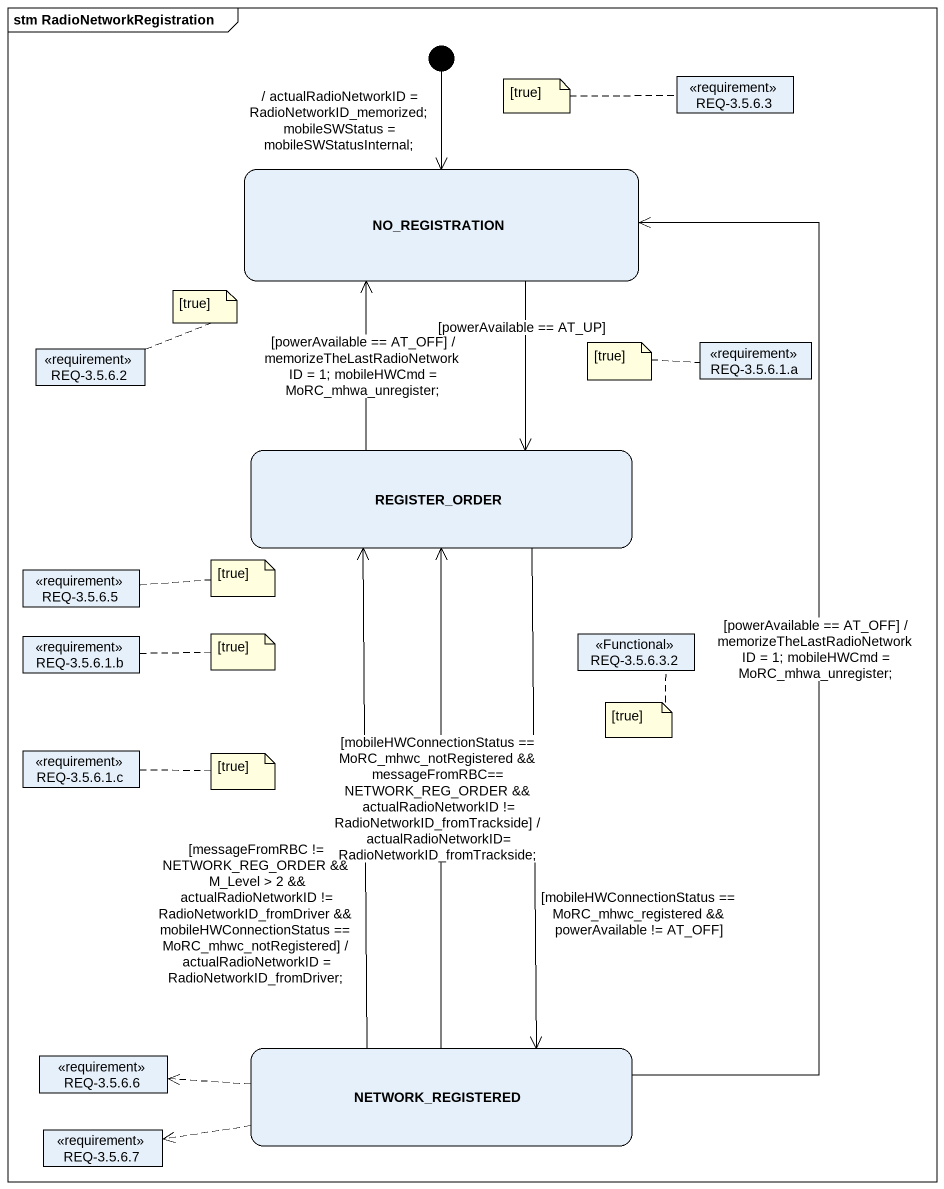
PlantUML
@startuml
mainframe stm RadioNetworkRegistration
hide empty description
state "REQ-3.5.6.3" as REQ_3_5_6_3 <<requirement>>
state NO_REGISTRATION
state "REQ-3.5.6.2" as REQ_3_5_6_2 <<requirement>>
state "REQ-3.5.6.1.a" as REQ_3_5_6_1_a <<requirement>>
state REGISTER_ORDER
state "REQ-3.5.6.5" as REQ_3_5_6_5 <<requirement>>
state "REQ-3.5.6.1.b" as REQ_3_5_6_1_b <<requirement>>
state "REQ-3.5.6.3.2" as REQ_3_5_6_3_2 <<Functional>>
state "REQ-3.5.6.1.c" as REQ_3_5_6_1_c <<requirement>>
state "REQ-3.5.6.6" as REQ_3_5_6_6 <<requirement>>
state NETWORK_REGISTERED
state "REQ-3.5.6.7" as REQ_3_5_6_7 <<requirement>>
[*] --> NO_REGISTRATION : / actualRadioNetworkID = RadioNetworkID_memorized; mobileSWStatus = mobileSWStatusInternal;
NO_REGISTRATION --> REGISTER_ORDER : [powerAvailable == AT_UP]
REGISTER_ORDER -up-> NO_REGISTRATION : [powerAvailable == AT_OFF] / memorizeTheLastRadioNetworkID = 1; mobileHWCmd = MoRC_mhwa_unregister;
REGISTER_ORDER --> NETWORK_REGISTERED : [mobileHWConnectionStatus == MoRC_mhwc_registered && powerAvailable != AT_OFF]
NETWORK_REGISTERED -up-> NO_REGISTRATION : [powerAvailable == AT_OFF] / memorizeTheLastRadioNetworkID = 1; mobileHWCmd = MoRC_mhwa_unregister;
NETWORK_REGISTERED -up-> REGISTER_ORDER : [mobileHWConnectionStatus == MoRC_mhwc_notRegistered && messageFromRBC== NETWORK_REG_ORDER && actualRadioNetworkID != RadioNetworkID_fromTrackside] / actualRadioNetworkID= RadioNetworkID_fromTrackside;
NETWORK_REGISTERED -up-> REGISTER_ORDER : [messageFromRBC != NETWORK_REG_ORDER && M_Level > 2 && actualRadioNetworkID != RadioNetworkID_fromDriver && mobileHWConnectionStatus == MoRC_mhwc_notRegistered] / actualRadioNetworkID = RadioNetworkID_fromDriver;
NETWORK_REGISTERED -left[dashed]-> REQ_3_5_6_6
NETWORK_REGISTERED -left[dashed]-> REQ_3_5_6_7
note left of REQ_3_5_6_3 : [true]
note right of REQ_3_5_6_2 : [true]
note left of REQ_3_5_6_1_a : [true]
note right of REQ_3_5_6_5 : [true]
note right of REQ_3_5_6_1_b : [true]
note bottom of REQ_3_5_6_3_2 : [true]
note right of REQ_3_5_6_1_c : [true]
@enduml
